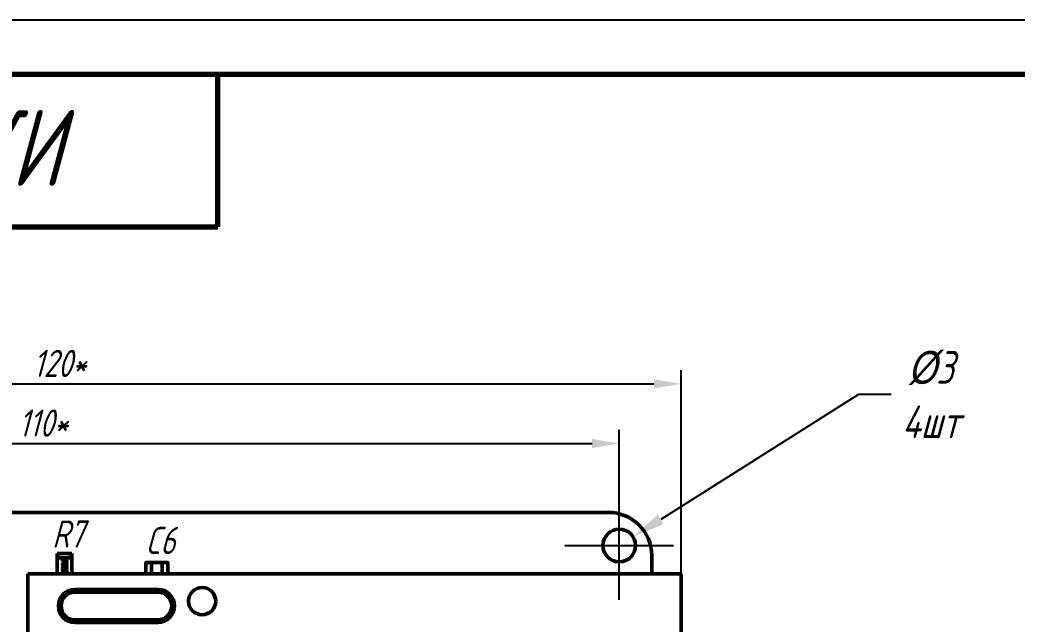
# Model space of a CAD drawing. Header units: millimetres. Extents: x 3004 to 446186229, y 1206 to 1506.
# Drawn here: x 3125.7 to 3217.3, y 1450.3 to 1505.8 of the extents above; entities that cross this region are included whole.
import ezdxf

# ---------------------------------------------------------------- set-up
doc = ezdxf.new("R2010")
doc.units = ezdxf.units.MM
doc.linetypes.add('CENTER2', pattern=[28.575, 19.05, -3.175, 3.175, -3.175])
for name, color, linetype, lineweight in [('Format', 7, 'Continuous', 25), ('Tonk', 7, 'Continuous', 25), ('Видимый контур (ГОСТ)', 7, 'Continuous', 50)]:
    doc.layers.add(name, color=color, linetype=linetype, lineweight=lineweight)
doc.layers.add('KONTUR', color=7, linetype='Continuous')
doc.styles.get("Standard").update_dxf_attribs({"font": '', "width": 0.8, "oblique": 15})
doc.styles.get('Standard').set_extended_font_data('GOST type B')
doc.dimstyles.new('ISO-25', dxfattribs={"dimtxt": 2.5, "dimasz": 2.5, "dimexe": 1.25, "dimexo": 0, "dimtad": 1, "dimtxsty": 'Standard', "dimcen": 2.5, "dimadec": 0, "dimazin": 0, "dimtfac": 1, "dimtmove": 0, "dimatfit": 3, "dimfxl": 1, "dimarcsym": 0})
doc.dimstyles.get("Standard").update_dxf_attribs({"dimtxt": 3, "dimasz": 3, "dimexe": 0.18, "dimexo": 0.0625, "dimgap": 0.09, "dimtad": 0, "dimtih": 1, "dimtoh": 1, "dimdec": 4, "dimzin": 0, "dimdsep": 46, "dimtxsty": 'Standard', "dimcen": 0.09, "dimadec": 0, "dimazin": 0, "dimtfac": 1, "dimtdec": 4, "dimtofl": 0, "dimtmove": 0, "dimatfit": 3, "dimfxl": 1, "dimtolj": 1, "dimtzin": 0, "dimarcsym": 0})

# ---------------------------------------------------------------- blocks, each defined once
blk = doc.blocks.new('*D35')
at = {"layer": 'Tonk', "color": 0, "lineweight": -2, "transparency": 16777216}
for p, q in [((3072.222, 1456.102), (3072.222, 1473.603)), ((3186.396, 1454.893), (3186.396, 1473.603)), ((3074.722, 1472.353), (3183.896, 1472.353))]:
    blk.add_line(p, q, dxfattribs=at)
at = {"layer": 'Tonk', "color": 0, "transparency": 16777216}
for points in [[(3074.722, 1472.769), (3074.722, 1471.936), (3072.222, 1472.353)], [(3183.896, 1472.769), (3183.896, 1471.936), (3186.396, 1472.353)]]:
    blk.add_solid(points, dxfattribs=at)
at = {"layer": 'Tonk', "color": 0, "transparency": 16777216, "insert": (3129.309, 1474.228), "char_height": 2.5, "attachment_point": 5}
blk.add_mtext('120*', dxfattribs=at)
blk = doc.blocks.new('*D38')
at = {"layer": 'Tonk', "color": 0, "lineweight": -2, "transparency": 16777216}
for p, q in [((3202.707, 1471.362), (3184.524, 1459.897)), ((3205.707, 1471.362), (3202.707, 1471.362)), ((3180.717, 1454.497), (3180.717, 1460.497)), ((3177.717, 1457.497), (3183.717, 1457.497))]:
    blk.add_line(p, q, dxfattribs=at)
at = {"layer": 'Tonk', "color": 0, "transparency": 16777216}
blk.add_solid([(3184.257, 1460.32), (3184.79, 1459.474), (3181.986, 1458.297)], dxfattribs=at)
at = {"layer": 'Tonk', "color": 0, "transparency": 16777216, "insert": (3209.33, 1471.362), "char_height": 3, "width": 5.68271, "attachment_point": 5}
blk.add_mtext('\\A1;{\\fArial|b0|i0|c0|p34;%%C}3 4шт', dxfattribs=at)
blk = doc.blocks.new('*U41')
at = {"layer": 'Tonk', "color": 0, "linetype": 'CENTER2', "transparency": 16777216}
for p, q in [((0, 0.3), (0, 5)), ((-5, 0), (-0.3, 0)), ((0.3, 0), (5, 0)), ((0, -5), (0, -0.3))]:
    blk.add_line(p, q, dxfattribs=at)
at = {"layer": 'Tonk', "color": 0, "linetype": 'Continuous', "transparency": 16777216}
for p, q in [((-0.15, 0), (0.15, 0)), ((0, -0.15), (0, 0.15))]:
    blk.add_line(p, q, dxfattribs=at)
blk = doc.blocks.new('*D45')
at = {"layer": 'Tonk', "color": 0, "lineweight": -2, "transparency": 16777216}
for p, q in [((3074.877, 1459.037), (3074.877, 1468.121)), ((3180.717, 1459.037), (3180.717, 1468.121)), ((3077.377, 1466.871), (3178.217, 1466.871))]:
    blk.add_line(p, q, dxfattribs=at)
at = {"layer": 'Tonk', "color": 0, "transparency": 16777216}
for points in [[(3077.377, 1467.287), (3077.377, 1466.454), (3074.877, 1466.871)], [(3178.217, 1467.287), (3178.217, 1466.454), (3180.717, 1466.871)]]:
    blk.add_solid(points, dxfattribs=at)
at = {"layer": 'Tonk', "color": 0, "transparency": 16777216, "insert": (3127.797, 1468.746), "char_height": 2.5, "attachment_point": 5}
blk.add_mtext('110*', dxfattribs=at)

msp = doc.modelspace()

# ---------------------------------------------------------------- linework, layer by layer
at = {"layer": 'Format', "lineweight": 70}
for p, q in [((3418.84889, 1500.78153), (3023.84889, 1500.78153)), ((3143.84889, 1486.78153), (3143.84889, 1500.78153)), ((3023.84889, 1486.78153), (3143.84889, 1486.78153))]:
    msp.add_line(p, q, dxfattribs=at)
at = {"layer": 'KONTUR'}
msp.add_line((3003.84889, 1505.78153), (3423.84889, 1505.78153), dxfattribs=at)
at = {"layer": 'Видимый контур (ГОСТ)'}
for p, q in [((3076.55695, 1460.53704), (3179.71695, 1460.53704)), ((3130.43195, 1456.75704), (3129.08195, 1456.75704)), ((3129.08195, 1456.75704), (3129.08195, 1456.55704)), ((3129.08195, 1456.55704), (3129.08195, 1456.35704)), ((3129.23195, 1456.55704), (3129.08195, 1456.55704)), ((3129.23195, 1456.35704), (3129.23195, 1456.55704)), ((3130.28195, 1456.55704), (3130.28195, 1456.35704)), ((3130.43195, 1456.55704), (3130.28195, 1456.55704)), ((3130.43195, 1456.75704), (3130.43195, 1456.55704)), ((3130.43195, 1456.35704), (3130.43195, 1456.55704)), ((3183.71695, 1456.55704), (3183.71651, 1454.89309)), ((3129.08195, 1456.35704), (3130.43195, 1456.35704)), ((3129.08195, 1456.35704), (3129.08195, 1454.89309)), ((3130.28195, 1456.35704), (3129.23195, 1456.35704)), ((3129.56978, 1456.02468), (3129.56978, 1456.18878)), ((3129.56978, 1456.18878), (3129.6108, 1456.18878)), ((3129.76978, 1455.98365), (3129.56978, 1456.02468)), ((3129.6108, 1456.18878), (3129.6108, 1456.05272)), ((3129.6108, 1456.05272), (3129.71601, 1456.03117)), ((3129.86721, 1455.94263), (3129.86721, 1455.97852)), ((3130.43195, 1456.35704), (3130.43195, 1454.89309)), ((3137.23695, 1455.94204), (3137.23695, 1454.89309)), ((3137.73695, 1455.95204), (3137.24695, 1455.95204)), ((3137.73695, 1455.95204), (3137.73695, 1455.94204)), ((3138.73695, 1455.94204), (3137.73695, 1455.94204)), ((3137.73695, 1455.94204), (3137.73695, 1454.89309)), ((3138.73695, 1455.95204), (3139.22695, 1455.95204)), ((3138.73695, 1455.95204), (3138.73695, 1455.94204)), ((3138.73695, 1455.94204), (3138.73695, 1454.89309)), ((3139.23695, 1455.94204), (3139.23695, 1454.89309)), ((3186.39575, 1454.89309), (3126.39575, 1454.89309)), ((3126.39575, 1454.89309), (3126.39575, 1414.89309)), ((3186.39575, 1414.89309), (3186.39575, 1454.89309)), ((3130.71401, 1453.47008), (3138.33401, 1453.47008)), ((3138.33401, 1453.21608), (3130.71401, 1453.21608)), ((3138.33401, 1450.67608), (3130.71401, 1450.67608)), ((3138.33401, 1450.42208), (3130.71401, 1450.42208))]:
    msp.add_line(p, q, dxfattribs=at)
for centre, radius in [((3180.71695, 1457.49704), 1.5), ((3142.39575, 1452.39309), 1.25)]:
    msp.add_circle(centre, radius, dxfattribs=at)
for centre, radius, start, end in [((3179.71546, 1456.53549), 4.00155, 0.3085894, 89.9786684), ((3137.24695, 1455.94204), 0.01, 90.000005, 180.000005), ((3139.22695, 1455.94204), 0.01, 0.000005, 90.000005), ((3130.71401, 1451.94608), 1.524, 90.0000025, 270.0000025), ((3130.71401, 1451.94608), 1.27, 90.0000025, 270.0000025), ((3138.33401, 1451.94608), 1.524, 270.0000025, 90.0000025), ((3138.33401, 1451.94608), 1.27, 270.0000025, 90.0000025)]:
    msp.add_arc(centre, radius, start, end, dxfattribs=at)
for points, knots in [([(3129.55952, 1455.76354), (3129.55958, 1455.76672), (3129.55969, 1455.77305), (3129.56075, 1455.7824), (3129.56252, 1455.79154), (3129.56503, 1455.80042), (3129.56813, 1455.80912), (3129.57203, 1455.81757), (3129.57657, 1455.82582), (3129.58189, 1455.83374), (3129.58783, 1455.84143), (3129.59455, 1455.84868), (3129.60197, 1455.8555), (3129.61002, 1455.86198), (3129.61886, 1455.86792), (3129.62832, 1455.87359), (3129.63857, 1455.87866), (3129.64945, 1455.88355), (3129.66125, 1455.88776), (3129.67391, 1455.89156), (3129.68758, 1455.89463), (3129.70218, 1455.89719), (3129.71777, 1455.89918), (3129.73431, 1455.90062), (3129.75182, 1455.90138), (3129.76379, 1455.90153), (3129.76994, 1455.9016)], [0, 0, 0, 0, 0.03378812, 0.06719393, 0.09986241, 0.13256661, 0.16515117, 0.19791319, 0.231319, 0.26508328, 0.29925531, 0.33439857, 0.36994282, 0.40628356, 0.44406382, 0.48299771, 0.52335445, 0.56553659, 0.60961292, 0.65639081, 0.70588549, 0.7583245, 0.81383178, 0.87279456, 0.93472223, 1, 1, 1, 1]), ([(3129.76994, 1455.6298), (3129.76353, 1455.62984), (3129.75107, 1455.62991), (3129.73293, 1455.63072), (3129.7159, 1455.63207), (3129.7, 1455.63391), (3129.68522, 1455.63616), (3129.67159, 1455.63916), (3129.65906, 1455.64256), (3129.64758, 1455.64651), (3129.637, 1455.65097), (3129.62712, 1455.65582), (3129.61796, 1455.66125), (3129.60937, 1455.66696), (3129.6015, 1455.67318), (3129.59423, 1455.67973), (3129.58772, 1455.68687), (3129.5818, 1455.69434), (3129.5766, 1455.70223), (3129.57203, 1455.7103), (3129.56812, 1455.71862), (3129.56504, 1455.7272), (3129.56251, 1455.73596), (3129.56077, 1455.74495), (3129.55968, 1455.75416), (3129.55957, 1455.76038), (3129.55952, 1455.76354)], [0, 0, 0, 0, 0.06859462, 0.13324604, 0.19431259, 0.25127922, 0.30451344, 0.35423491, 0.40048059, 0.44341075, 0.48401487, 0.5232523, 0.56104237, 0.59790024, 0.63351849, 0.66831435, 0.70249567, 0.73668535, 0.77029317, 0.80343726, 0.83591295, 0.86846025, 0.90084654, 0.93346652, 0.96625758, 1, 1, 1, 1]), ([(3129.55952, 1455.45985), (3129.55969, 1455.46494), (3129.56001, 1455.47497), (3129.56273, 1455.48971), (3129.56727, 1455.50382), (3129.57343, 1455.51724), (3129.58102, 1455.52973), (3129.59021, 1455.54077), (3129.60051, 1455.55052), (3129.61204, 1455.55859), (3129.62423, 1455.56524), (3129.63699, 1455.56987), (3129.65004, 1455.57283), (3129.65886, 1455.57321), (3129.66329, 1455.57339)], [0, 0, 0, 0, 0.08940971, 0.17630576, 0.2626259, 0.34944573, 0.43549826, 0.51892813, 0.60135466, 0.68425642, 0.76580674, 0.84487687, 0.92227979, 1, 1, 1, 1]), ([(3129.76978, 1455.8657), (3129.76497, 1455.86564), (3129.75556, 1455.86552), (3129.74179, 1455.86505), (3129.72871, 1455.86383), (3129.71626, 1455.86248), (3129.70452, 1455.8605), (3129.69338, 1455.85835), (3129.68299, 1455.85547), (3129.67318, 1455.85239), (3129.66406, 1455.84887), (3129.65559, 1455.845), (3129.64773, 1455.84086), (3129.64049, 1455.83636), (3129.63386, 1455.83156), (3129.62796, 1455.82633), (3129.62261, 1455.82088), (3129.6165, 1455.81324), (3129.61027, 1455.80325), (3129.60454, 1455.79081), (3129.60124, 1455.77786), (3129.60078, 1455.76911), (3129.60055, 1455.76474)], [0, 0, 0, 0, 0.0656812, 0.12848646, 0.18817513, 0.24510613, 0.29944842, 0.35082294, 0.39994168, 0.44667174, 0.49125453, 0.53337634, 0.57385275, 0.61252631, 0.64959714, 0.68553204, 0.72010579, 0.75383766, 0.81892542, 0.88049346, 0.94031133, 1, 1, 1, 1]), ([(3129.60055, 1455.76474), (3129.60078, 1455.76032), (3129.60124, 1455.75146), (3129.60452, 1455.73838), (3129.61024, 1455.72584), (3129.61652, 1455.71587), (3129.6225, 1455.70823), (3129.62769, 1455.70285), (3129.63336, 1455.6978), (3129.63958, 1455.69316), (3129.64626, 1455.6888), (3129.65346, 1455.68481), (3129.66121, 1455.6812), (3129.66951, 1455.67788), (3129.67861, 1455.67496), (3129.68864, 1455.67255), (3129.69966, 1455.67032), (3129.71174, 1455.66874), (3129.7248, 1455.66734), (3129.73889, 1455.66644), (3129.75399, 1455.66574), (3129.76441, 1455.66571), (3129.76978, 1455.6657)], [0, 0, 0, 0, 0.06038662, 0.12088325, 0.18275462, 0.24781103, 0.2812991, 0.31508762, 0.3497024, 0.38485658, 0.4209662, 0.45851119, 0.49717472, 0.53760205, 0.58050302, 0.62746754, 0.67838821, 0.73398322, 0.7937467, 0.85771367, 0.92669786, 1, 1, 1, 1]), ([(3129.66192, 1455.5375), (3129.66002, 1455.53744), (3129.65625, 1455.53732), (3129.65068, 1455.53632), (3129.64524, 1455.53468), (3129.63988, 1455.53245), (3129.63467, 1455.52953), (3129.62954, 1455.52606), (3129.6246, 1455.52184), (3129.61974, 1455.51711), (3129.61524, 1455.51175), (3129.61128, 1455.50576), (3129.60792, 1455.49917), (3129.60519, 1455.492), (3129.60314, 1455.48426), (3129.6016, 1455.47598), (3129.60074, 1455.46711), (3129.60061, 1455.461), (3129.60055, 1455.45785)], [0, 0, 0, 0, 0.05090244, 0.10103404, 0.15108382, 0.20306199, 0.25624843, 0.31084671, 0.3687691, 0.43001504, 0.49251965, 0.55604872, 0.62199568, 0.69019237, 0.76138485, 0.83635622, 0.91548701, 1, 1, 1, 1]), ([(3129.72875, 1455.45929), (3129.72865, 1455.46269), (3129.72845, 1455.46946), (3129.72661, 1455.47943), (3129.7237, 1455.48913), (3129.71973, 1455.49845), (3129.71475, 1455.50715), (3129.70878, 1455.5149), (3129.70196, 1455.52164), (3129.69441, 1455.52731), (3129.68637, 1455.5317), (3129.6783, 1455.53511), (3129.67011, 1455.53711), (3129.66463, 1455.53737), (3129.66192, 1455.5375)], [0, 0, 0, 0, 0.08968994, 0.17849401, 0.26683775, 0.35655818, 0.44533425, 0.53080584, 0.61407622, 0.69770709, 0.77914195, 0.85535359, 0.92855682, 1, 1, 1, 1]), ([(3129.66329, 1455.57339), (3129.66763, 1455.57323), (3129.67615, 1455.57291), (3129.68858, 1455.5702), (3129.70021, 1455.56564), (3129.71119, 1455.55941), (3129.72132, 1455.55129), (3129.73071, 1455.5414), (3129.73946, 1455.52979), (3129.74439, 1455.52108), (3129.74694, 1455.51658)], [0, 0, 0, 0, 0.12190404, 0.23941261, 0.3554101, 0.47209073, 0.59285898, 0.71870347, 0.85489238, 1, 1, 1, 1]), ([(3129.70824, 1456.07828), (3129.70834, 1456.08275), (3129.70853, 1456.09153), (3129.71035, 1456.10438), (3129.71322, 1456.11665), (3129.71724, 1456.12831), (3129.72237, 1456.13938), (3129.72878, 1456.14976), (3129.73627, 1456.1596), (3129.74488, 1456.16874), (3129.75436, 1456.17703), (3129.76455, 1456.18431), (3129.77535, 1456.1905), (3129.78687, 1456.19548), (3129.79898, 1456.19946), (3129.81181, 1456.2021), (3129.82523, 1456.20387), (3129.83441, 1456.20406), (3129.83909, 1456.20416)], [0, 0, 0, 0, 0.06580765, 0.12939427, 0.19089406, 0.25128107, 0.31081496, 0.37037099, 0.43076826, 0.49288125, 0.55510395, 0.61606705, 0.67725603, 0.73825981, 0.80076213, 0.86477758, 0.93104529, 1, 1, 1, 1]), ([(3129.71601, 1456.03117), (3129.71484, 1456.0354), (3129.71258, 1456.04361), (3129.71006, 1456.05572), (3129.70855, 1456.06721), (3129.70834, 1456.07467), (3129.70824, 1456.07828)], [0, 0, 0, 0, 0.27506837, 0.53290146, 0.77397346, 1, 1, 1, 1]), ([(3129.74694, 1455.51658), (3129.74865, 1455.51986), (3129.75198, 1455.52624), (3129.75734, 1455.53534), (3129.76299, 1455.54365), (3129.76866, 1455.55141), (3129.77457, 1455.55848), (3129.78075, 1455.56478), (3129.78703, 1455.57047), (3129.79353, 1455.57543), (3129.80023, 1455.5798), (3129.80714, 1455.58357), (3129.81426, 1455.5868), (3129.82165, 1455.58935), (3129.82921, 1455.59146), (3129.83704, 1455.59291), (3129.84508, 1455.59369), (3129.85052, 1455.59383), (3129.85327, 1455.59391)], [0, 0, 0, 0, 0.07952483, 0.15509998, 0.22721982, 0.2959105, 0.36205588, 0.42552012, 0.48581272, 0.54449471, 0.60145964, 0.65784059, 0.71397447, 0.76946795, 0.82612997, 0.88288536, 0.94070088, 1, 1, 1, 1]), ([(3129.83757, 1456.16827), (3129.83436, 1456.16819), (3129.82808, 1456.16804), (3129.81889, 1456.16684), (3129.81019, 1456.16475), (3129.80195, 1456.16184), (3129.79416, 1456.15815), (3129.7868, 1456.15364), (3129.77997, 1456.14823), (3129.77367, 1456.14205), (3129.76786, 1456.13528), (3129.76291, 1456.1278), (3129.75874, 1456.11977), (3129.75514, 1456.11129), (3129.75256, 1456.10215), (3129.75062, 1456.09253), (3129.7495, 1456.08234), (3129.74934, 1456.07537), (3129.74926, 1456.07179)], [0, 0, 0, 0, 0.06535138, 0.12791603, 0.18836021, 0.24721608, 0.30563013, 0.36376984, 0.42266091, 0.48268729, 0.54330022, 0.60411796, 0.66496489, 0.72741349, 0.79146763, 0.85805544, 0.92703681, 1, 1, 1, 1]), ([(3129.74926, 1456.07179), (3129.74941, 1456.06521), (3129.74969, 1456.05172), (3129.75908, 1456.01148), (3129.76633, 1455.99261), (3129.76978, 1455.98365)], [0, 0, 0, 0, 0.00197624802, 0.00197624802, 0.00394007396, 0.00394007396, 0.00394007396, 0.00394007396]), ([(3129.87034, 1455.85056), (3129.86677, 1455.85176), (3129.85952, 1455.85421), (3129.84828, 1455.85737), (3129.83649, 1455.85985), (3129.82421, 1455.86209), (3129.81136, 1455.86361), (3129.79798, 1455.86484), (3129.78405, 1455.86557), (3129.77459, 1455.86566), (3129.76978, 1455.8657)], [0, 0, 0, 0, 0.11058834, 0.22454175, 0.34250349, 0.4643241, 0.59075603, 0.72222748, 0.85884284, 1, 1, 1, 1]), ([(3129.76978, 1455.6657), (3129.77512, 1455.66572), (3129.78549, 1455.66574), (3129.80056, 1455.66643), (3129.81461, 1455.66738), (3129.82767, 1455.66859), (3129.83969, 1455.6704), (3129.85075, 1455.67242), (3129.86079, 1455.67489), (3129.86988, 1455.6778), (3129.87819, 1455.68112), (3129.88591, 1455.68474), (3129.89315, 1455.68863), (3129.89984, 1455.69299), (3129.906, 1455.69774), (3129.91174, 1455.70276), (3129.91686, 1455.70825), (3129.923, 1455.71586), (3129.92935, 1455.72589), (3129.93487, 1455.73853), (3129.93835, 1455.75152), (3129.93879, 1455.76034), (3129.93901, 1455.76474)], [0, 0, 0, 0, 0.07295107, 0.14158369, 0.20592646, 0.26530136, 0.32059723, 0.3718165, 0.41878977, 0.46169873, 0.50213358, 0.54080432, 0.57818053, 0.61429687, 0.64967824, 0.68429946, 0.71835895, 0.75208086, 0.81765244, 0.87972208, 0.93996556, 1, 1, 1, 1]), ([(3129.85399, 1455.55801), (3129.85126, 1455.55791), (3129.84588, 1455.5577), (3129.83791, 1455.55641), (3129.83021, 1455.55413), (3129.82268, 1455.55101), (3129.81548, 1455.54685), (3129.80843, 1455.54195), (3129.80172, 1455.53604), (3129.79529, 1455.52937), (3129.78934, 1455.52209), (3129.78408, 1455.51436), (3129.77966, 1455.50623), (3129.77605, 1455.49772), (3129.77322, 1455.48884), (3129.77124, 1455.47961), (3129.77, 1455.47001), (3129.76985, 1455.46349), (3129.76978, 1455.46017)], [0, 0, 0, 0, 0.05733943, 0.11306333, 0.16918145, 0.22577456, 0.2838263, 0.34345428, 0.40590696, 0.47139226, 0.53800283, 0.60306356, 0.66760183, 0.73222544, 0.79700481, 0.86304799, 0.93035699, 1, 1, 1, 1]), ([(3129.76994, 1455.9016), (3129.77605, 1455.90152), (3129.78797, 1455.90138), (3129.80541, 1455.90063), (3129.82186, 1455.89915), (3129.83738, 1455.89729), (3129.8519, 1455.89473), (3129.86548, 1455.89157), (3129.87815, 1455.88807), (3129.88984, 1455.88375), (3129.90069, 1455.87901), (3129.91082, 1455.87387), (3129.92033, 1455.86835), (3129.92913, 1455.86234), (3129.93729, 1455.85593), (3129.94466, 1455.84899), (3129.95142, 1455.84172), (3129.95744, 1455.83401), (3129.9627, 1455.82597), (3129.96741, 1455.81774), (3129.97121, 1455.80919), (3129.97447, 1455.80052), (3129.97696, 1455.79159), (3129.97869, 1455.78242), (3129.9799, 1455.77305), (3129.97999, 1455.76672), (3129.98003, 1455.76354)], [0, 0, 0, 0, 0.06506329, 0.12677317, 0.18551576, 0.24076468, 0.2929798, 0.34225037, 0.38891929, 0.43277566, 0.47462843, 0.51477469, 0.55360589, 0.59142641, 0.62802812, 0.66380363, 0.69898434, 0.73359149, 0.76762847, 0.80120835, 0.83426384, 0.86698069, 0.89971974, 0.93270191, 0.96617588, 1, 1, 1, 1]), ([(3129.98003, 1455.76354), (3129.97998, 1455.76038), (3129.97988, 1455.75416), (3129.97879, 1455.74495), (3129.97704, 1455.736), (3129.97459, 1455.72728), (3129.9716, 1455.71874), (3129.96769, 1455.7105), (3129.9632, 1455.70247), (3129.95808, 1455.69466), (3129.95221, 1455.68723), (3129.94573, 1455.68014), (3129.93845, 1455.67355), (3129.93051, 1455.66742), (3129.92198, 1455.6616), (3129.91273, 1455.65624), (3129.9028, 1455.65128), (3129.89214, 1455.64675), (3129.88058, 1455.64273), (3129.86799, 1455.63918), (3129.85426, 1455.63638), (3129.83951, 1455.63399), (3129.82366, 1455.63205), (3129.80671, 1455.63073), (3129.78867, 1455.62991), (3129.7763, 1455.62984), (3129.76994, 1455.6298)], [0, 0, 0, 0, 0.03378715, 0.06662166, 0.09928488, 0.13136117, 0.16358519, 0.19610393, 0.22890225, 0.26215806, 0.29599122, 0.33021785, 0.36505983, 0.40095074, 0.43762038, 0.47570753, 0.51538069, 0.55641354, 0.59976483, 0.64642416, 0.69643144, 0.74978152, 0.80657331, 0.86743553, 0.93188675, 1, 1, 1, 1]), ([(3129.93901, 1456.06674), (3129.93891, 1456.07017), (3129.93873, 1456.07691), (3129.93731, 1456.08683), (3129.93512, 1456.09641), (3129.93184, 1456.10555), (3129.92786, 1456.11441), (3129.92275, 1456.12278), (3129.91687, 1456.13088), (3129.91013, 1456.13847), (3129.90271, 1456.14543), (3129.89477, 1456.15157), (3129.88629, 1456.15669), (3129.87744, 1456.161), (3129.86811, 1456.16427), (3129.85833, 1456.16661), (3129.8481, 1456.16798), (3129.84112, 1456.16817), (3129.83757, 1456.16827)], [0, 0, 0, 0, 0.0642073, 0.12642469, 0.18768028, 0.24821642, 0.30830506, 0.36966099, 0.43169855, 0.49594689, 0.55975802, 0.62229541, 0.68391064, 0.74509241, 0.80674023, 0.86908662, 0.93329, 1, 1, 1, 1]), ([(3129.83909, 1456.20416), (3129.84235, 1456.20409), (3129.84882, 1456.20394), (3129.85844, 1456.20317), (3129.86785, 1456.20169), (3129.87706, 1456.19971), (3129.88605, 1456.19713), (3129.89485, 1456.19401), (3129.9034, 1456.19019), (3129.91178, 1456.18601), (3129.9198, 1456.18129), (3129.9273, 1456.17606), (3129.9344, 1456.17053), (3129.94101, 1456.16459), (3129.9471, 1456.15816), (3129.95269, 1456.15134), (3129.95789, 1456.14418), (3129.96248, 1456.13656), (3129.9667, 1456.12866), (3129.97017, 1456.12036), (3129.97327, 1456.11185), (3129.97574, 1456.10301), (3129.97767, 1456.09385), (3129.97899, 1456.08437), (3129.97994, 1456.07462), (3129.98, 1456.068), (3129.98003, 1456.06466)], [0, 0, 0, 0, 0.04401447, 0.08743412, 0.1301184, 0.17255369, 0.21455476, 0.25629809, 0.29843823, 0.340849, 0.38271519, 0.42392405, 0.46424624, 0.50407367, 0.54386191, 0.58356672, 0.62309432, 0.66322906, 0.70355126, 0.74393789, 0.78454125, 0.82575011, 0.86775736, 0.91074516, 0.95491445, 1, 1, 1, 1]), ([(3129.85327, 1455.59391), (3129.85712, 1455.59382), (3129.86475, 1455.59364), (3129.876, 1455.59212), (3129.88692, 1455.58985), (3129.89752, 1455.58653), (3129.90774, 1455.58222), (3129.91758, 1455.5769), (3129.9272, 1455.57089), (3129.93313, 1455.56606), (3129.93612, 1455.56362)], [0, 0, 0, 0, 0.12815819, 0.25367314, 0.37732531, 0.49938455, 0.62291837, 0.74583939, 0.87139529, 1, 1, 1, 1]), ([(3129.93901, 1455.45785), (3129.93894, 1455.46159), (3129.9388, 1455.46888), (3129.93756, 1455.47952), (3129.9356, 1455.48956), (3129.93275, 1455.49898), (3129.92927, 1455.50789), (3129.92479, 1455.51614), (3129.9197, 1455.52393), (3129.91366, 1455.53088), (3129.90721, 1455.53722), (3129.90037, 1455.54274), (3129.89335, 1455.54754), (3129.88597, 1455.5513), (3129.87838, 1455.55431), (3129.87052, 1455.55647), (3129.86234, 1455.55781), (3129.8568, 1455.55794), (3129.85399, 1455.55801)], [0, 0, 0, 0, 0.07655893, 0.14916135, 0.21882685, 0.28556714, 0.35031311, 0.41412515, 0.47717916, 0.54036802, 0.60220239, 0.66203365, 0.71993441, 0.77590743, 0.83111486, 0.88666745, 0.94255236, 1, 1, 1, 1]), ([(3129.86721, 1455.97852), (3129.87103, 1455.97941), (3129.87836, 1455.9811), (3129.88866, 1455.98483), (3129.89784, 1455.98939), (3129.90602, 1455.9948), (3129.91315, 1456.00127), (3129.91951, 1456.00864), (3129.92524, 1456.01691), (3129.93002, 1456.0261), (3129.9341, 1456.03579), (3129.93681, 1456.04594), (3129.93872, 1456.05626), (3129.93891, 1456.06324), (3129.93901, 1456.06674)], [0, 0, 0, 0, 0.09468725, 0.18199416, 0.26437695, 0.34217986, 0.41861761, 0.49650908, 0.57736909, 0.66151059, 0.74673255, 0.83125798, 0.91520562, 1, 1, 1, 1]), ([(3129.98003, 1456.06466), (3129.97995, 1456.06067), (3129.9798, 1456.05283), (3129.97817, 1456.04135), (3129.97585, 1456.03029), (3129.97235, 1456.01976), (3129.96796, 1456.00966), (3129.96241, 1456.00013), (3129.95613, 1455.99092), (3129.94872, 1455.9824), (3129.94061, 1455.9745), (3129.93182, 1455.96742), (3129.92248, 1455.96112), (3129.91254, 1455.9557), (3129.90205, 1455.95107), (3129.89095, 1455.94743), (3129.8793, 1455.9445), (3129.87129, 1455.94326), (3129.86721, 1455.94263)], [0, 0, 0, 0, 0.06542114, 0.12870837, 0.19023614, 0.2507244, 0.31063718, 0.37076641, 0.43161474, 0.49352297, 0.55588346, 0.61734237, 0.67866804, 0.74071136, 0.80298536, 0.86680258, 0.93234717, 1, 1, 1, 1]), ([(3129.93901, 1455.76474), (3129.93883, 1455.76917), (3129.93846, 1455.77802), (3129.93494, 1455.79095), (3129.92963, 1455.8035), (3129.92335, 1455.81334), (3129.91737, 1455.82082), (3129.91227, 1455.82618), (3129.90656, 1455.83111), (3129.9004, 1455.83577), (3129.89367, 1455.84005), (3129.88641, 1455.84395), (3129.87859, 1455.8475), (3129.87313, 1455.84952), (3129.87034, 1455.85056)], [0, 0, 0, 0, 0.1128134, 0.22539388, 0.33959481, 0.45967541, 0.52173519, 0.58392584, 0.64817414, 0.71388104, 0.78100445, 0.85145093, 0.92405069, 1, 1, 1, 1]), ([(3129.93612, 1455.56362), (3129.93962, 1455.56044), (3129.94657, 1455.55411), (3129.95559, 1455.54328), (3129.96318, 1455.53139), (3129.96936, 1455.5185), (3129.97416, 1455.50462), (3129.97762, 1455.48978), (3129.9796, 1455.47393), (3129.97989, 1455.46304), (3129.98003, 1455.45745)], [0, 0, 0, 0, 0.11928345, 0.23709288, 0.35479604, 0.4745763, 0.59746007, 0.72492615, 0.8588832, 1, 1, 1, 1]), ([(3129.66217, 1455.34263), (3129.6579, 1455.34281), (3129.64933, 1455.34319), (3129.63658, 1455.34623), (3129.62405, 1455.35118), (3129.61181, 1455.35791), (3129.60028, 1455.3663), (3129.58993, 1455.37636), (3129.58086, 1455.38786), (3129.57325, 1455.40073), (3129.56706, 1455.41459), (3129.56279, 1455.42921), (3129.56, 1455.44433), (3129.55968, 1455.45463), (3129.55952, 1455.45985)], [0, 0, 0, 0, 0.07405843, 0.14887035, 0.22666767, 0.30773476, 0.3911572, 0.47392936, 0.55792775, 0.64498929, 0.73336406, 0.82109204, 0.90928721, 1, 1, 1, 1]), ([(3129.55952, 1455.14815), (3129.55958, 1455.15134), (3129.55969, 1455.15766), (3129.56075, 1455.16701), (3129.56252, 1455.17615), (3129.56503, 1455.18503), (3129.56813, 1455.19373), (3129.57203, 1455.20218), (3129.57657, 1455.21044), (3129.58189, 1455.21836), (3129.58783, 1455.22604), (3129.59455, 1455.23329), (3129.60197, 1455.24011), (3129.61002, 1455.24659), (3129.61886, 1455.25254), (3129.62832, 1455.25821), (3129.63857, 1455.26328), (3129.64945, 1455.26816), (3129.66125, 1455.27238), (3129.67391, 1455.27618), (3129.68758, 1455.27925), (3129.70218, 1455.28181), (3129.71777, 1455.28379), (3129.73431, 1455.28523), (3129.75182, 1455.286), (3129.76379, 1455.28614), (3129.76994, 1455.28621)], [0, 0, 0, 0, 0.03378812, 0.06719393, 0.09986241, 0.13256661, 0.16515117, 0.19791319, 0.231319, 0.26508328, 0.29925531, 0.33439857, 0.36994282, 0.40628356, 0.44406382, 0.48299771, 0.52335445, 0.56553659, 0.60961292, 0.65639081, 0.70588549, 0.7583245, 0.81383178, 0.87279456, 0.93472223, 1, 1, 1, 1]), ([(3129.76994, 1455.01442), (3129.76353, 1455.01446), (3129.75107, 1455.01453), (3129.73293, 1455.01534), (3129.7159, 1455.01669), (3129.7, 1455.01853), (3129.68522, 1455.02077), (3129.67159, 1455.02377), (3129.65906, 1455.02718), (3129.64758, 1455.03113), (3129.637, 1455.03558), (3129.62712, 1455.04043), (3129.61796, 1455.04587), (3129.60937, 1455.05158), (3129.6015, 1455.0578), (3129.59423, 1455.06435), (3129.58772, 1455.07148), (3129.5818, 1455.07896), (3129.5766, 1455.08685), (3129.57203, 1455.09492), (3129.56812, 1455.10323), (3129.56504, 1455.11181), (3129.56251, 1455.12058), (3129.56077, 1455.12956), (3129.55968, 1455.13878), (3129.55957, 1455.145), (3129.55952, 1455.14815)], [0, 0, 0, 0, 0.06859462, 0.13324604, 0.19431259, 0.25127922, 0.30451344, 0.35423491, 0.40048059, 0.44341075, 0.48401487, 0.5232523, 0.56104237, 0.59790024, 0.63351849, 0.66831435, 0.70249567, 0.73668535, 0.77029317, 0.80343726, 0.83591295, 0.86846025, 0.90084654, 0.93346652, 0.96625758, 1, 1, 1, 1]), ([(3129.60055, 1455.45785), (3129.60062, 1455.45504), (3129.60077, 1455.44955), (3129.60153, 1455.44151), (3129.60301, 1455.43385), (3129.60498, 1455.42651), (3129.60764, 1455.41959), (3129.61077, 1455.41299), (3129.61458, 1455.40682), (3129.61885, 1455.40101), (3129.62354, 1455.39578), (3129.62844, 1455.39114), (3129.63362, 1455.38729), (3129.63897, 1455.38401), (3129.64464, 1455.38164), (3129.65046, 1455.37986), (3129.65651, 1455.37866), (3129.66064, 1455.37857), (3129.66273, 1455.37852)], [0, 0, 0, 0, 0.07524331, 0.14720881, 0.21644709, 0.28402504, 0.35065545, 0.41503132, 0.47962983, 0.54465163, 0.60804424, 0.66782757, 0.72511425, 0.78099171, 0.835527, 0.88943815, 0.94407209, 1, 1, 1, 1]), ([(3129.76978, 1455.25032), (3129.76497, 1455.25025), (3129.75556, 1455.25013), (3129.74179, 1455.24966), (3129.72871, 1455.24845), (3129.71626, 1455.2471), (3129.70452, 1455.24511), (3129.69338, 1455.24297), (3129.68299, 1455.24009), (3129.67318, 1455.23701), (3129.66406, 1455.23349), (3129.65559, 1455.22961), (3129.64773, 1455.22547), (3129.64049, 1455.22098), (3129.63386, 1455.21618), (3129.62796, 1455.21095), (3129.62261, 1455.2055), (3129.6165, 1455.19786), (3129.61027, 1455.18786), (3129.60454, 1455.17542), (3129.60124, 1455.16248), (3129.60078, 1455.15373), (3129.60055, 1455.14936)], [0, 0, 0, 0, 0.0656812, 0.12848646, 0.18817513, 0.24510613, 0.29944842, 0.35082294, 0.39994168, 0.44667174, 0.49125453, 0.53337634, 0.57385275, 0.61252631, 0.64959714, 0.68553204, 0.72010579, 0.75383766, 0.81892542, 0.88049346, 0.94031133, 1, 1, 1, 1]), ([(3129.60055, 1455.14936), (3129.60078, 1455.14493), (3129.60124, 1455.13608), (3129.60452, 1455.123), (3129.61024, 1455.11046), (3129.61652, 1455.10049), (3129.6225, 1455.09285), (3129.62769, 1455.08747), (3129.63336, 1455.08242), (3129.63958, 1455.07777), (3129.64626, 1455.07342), (3129.65346, 1455.06942), (3129.66121, 1455.06582), (3129.66951, 1455.0625), (3129.67861, 1455.05957), (3129.68864, 1455.05716), (3129.69966, 1455.05493), (3129.71174, 1455.05336), (3129.7248, 1455.05196), (3129.73889, 1455.05106), (3129.75399, 1455.05036), (3129.76441, 1455.05033), (3129.76978, 1455.05032)], [0, 0, 0, 0, 0.06038662, 0.12088325, 0.18275462, 0.24781103, 0.2812991, 0.31508762, 0.3497024, 0.38485658, 0.4209662, 0.45851119, 0.49717472, 0.53760205, 0.58050302, 0.62746754, 0.67838821, 0.73398322, 0.7937467, 0.85771367, 0.92669786, 1, 1, 1, 1]), ([(3129.74694, 1455.40104), (3129.74441, 1455.3964), (3129.73951, 1455.38742), (3129.73051, 1455.37552), (3129.72077, 1455.36531), (3129.71007, 1455.35705), (3129.69875, 1455.35055), (3129.68688, 1455.34609), (3129.67468, 1455.34307), (3129.66635, 1455.34278), (3129.66217, 1455.34263)], [0, 0, 0, 0, 0.14586006, 0.2824259, 0.4108504, 0.53502942, 0.65470108, 0.77013343, 0.88455584, 1, 1, 1, 1]), ([(3129.66273, 1455.37852), (3129.66482, 1455.3786), (3129.66894, 1455.37876), (3129.67504, 1455.37996), (3129.68103, 1455.38175), (3129.68677, 1455.38456), (3129.69247, 1455.38794), (3129.69797, 1455.39211), (3129.7033, 1455.39708), (3129.70842, 1455.40269), (3129.7132, 1455.40879), (3129.71736, 1455.41526), (3129.72084, 1455.42201), (3129.72373, 1455.42897), (3129.72598, 1455.43621), (3129.72758, 1455.44369), (3129.72857, 1455.45141), (3129.72869, 1455.45664), (3129.72875, 1455.45929)], [0, 0, 0, 0, 0.05456395, 0.1078262, 0.16192371, 0.2175097, 0.27449833, 0.33481476, 0.39755495, 0.46475458, 0.53290121, 0.60009721, 0.66535416, 0.73108363, 0.79688349, 0.86329159, 0.93083122, 1, 1, 1, 1]), ([(3129.85656, 1455.32211), (3129.85375, 1455.32218), (3129.8482, 1455.32231), (3129.84001, 1455.32321), (3129.83203, 1455.32466), (3129.82424, 1455.32664), (3129.8167, 1455.32931), (3129.80937, 1455.33254), (3129.80224, 1455.3363), (3129.79527, 1455.34065), (3129.78857, 1455.34572), (3129.78201, 1455.35145), (3129.7757, 1455.35797), (3129.76956, 1455.3652), (3129.76348, 1455.37306), (3129.75779, 1455.38175), (3129.7521, 1455.39104), (3129.74869, 1455.39765), (3129.74694, 1455.40104)], [0, 0, 0, 0, 0.05885359, 0.11631546, 0.17267484, 0.22878039, 0.28458036, 0.34025651, 0.39662981, 0.45350726, 0.51231819, 0.57264844, 0.63602194, 0.70236295, 0.77148306, 0.84418448, 0.92006979, 1, 1, 1, 1]), ([(3129.76978, 1455.46017), (3129.76984, 1455.45662), (3129.76996, 1455.44964), (3129.77135, 1455.43941), (3129.77327, 1455.4296), (3129.77619, 1455.42024), (3129.77998, 1455.41132), (3129.78455, 1455.4028), (3129.78994, 1455.39475), (3129.7961, 1455.38727), (3129.80273, 1455.38045), (3129.80976, 1455.37446), (3129.81704, 1455.36937), (3129.82467, 1455.36528), (3129.8325, 1455.36192), (3129.8407, 1455.35971), (3129.84914, 1455.3583), (3129.85487, 1455.35811), (3129.85776, 1455.35801)], [0, 0, 0, 0, 0.07126869, 0.13981179, 0.20649743, 0.27153524, 0.33608183, 0.40052839, 0.46498384, 0.53005031, 0.59442341, 0.65558271, 0.71484911, 0.77211506, 0.82899921, 0.88512216, 0.94207935, 1, 1, 1, 1]), ([(3129.87034, 1455.23517), (3129.86677, 1455.23638), (3129.85952, 1455.23883), (3129.84828, 1455.24198), (3129.83649, 1455.24447), (3129.82421, 1455.2467), (3129.81136, 1455.24823), (3129.79798, 1455.24946), (3129.78405, 1455.25018), (3129.77459, 1455.25027), (3129.76978, 1455.25032)], [0, 0, 0, 0, 0.11058834, 0.22454175, 0.34250349, 0.4643241, 0.59075603, 0.72222748, 0.85884284, 1, 1, 1, 1]), ([(3129.76978, 1455.05032), (3129.77512, 1455.05033), (3129.78549, 1455.05036), (3129.80056, 1455.05105), (3129.81461, 1455.05199), (3129.82767, 1455.05321), (3129.83969, 1455.05501), (3129.85075, 1455.05704), (3129.86079, 1455.0595), (3129.86988, 1455.06241), (3129.87819, 1455.06573), (3129.88591, 1455.06936), (3129.89315, 1455.07325), (3129.89984, 1455.07761), (3129.906, 1455.08235), (3129.91174, 1455.08738), (3129.91686, 1455.09287), (3129.923, 1455.10047), (3129.92935, 1455.1105), (3129.93487, 1455.12315), (3129.93835, 1455.13614), (3129.93879, 1455.14495), (3129.93901, 1455.14936)], [0, 0, 0, 0, 0.07295107, 0.14158369, 0.20592646, 0.26530136, 0.32059723, 0.3718165, 0.41878977, 0.46169873, 0.50213358, 0.54080432, 0.57818053, 0.61429687, 0.64967824, 0.68429946, 0.71835895, 0.75208086, 0.81765244, 0.87972208, 0.93996556, 1, 1, 1, 1]), ([(3129.76994, 1455.28621), (3129.77605, 1455.28614), (3129.78797, 1455.286), (3129.80541, 1455.28524), (3129.82186, 1455.28376), (3129.83738, 1455.28191), (3129.8519, 1455.27934), (3129.86548, 1455.27619), (3129.87815, 1455.27269), (3129.88984, 1455.26836), (3129.90069, 1455.26363), (3129.91082, 1455.25848), (3129.92033, 1455.25296), (3129.92913, 1455.24695), (3129.93729, 1455.24055), (3129.94466, 1455.23361), (3129.95142, 1455.22633), (3129.95744, 1455.21863), (3129.9627, 1455.21058), (3129.96741, 1455.20236), (3129.97121, 1455.19381), (3129.97447, 1455.18513), (3129.97696, 1455.17621), (3129.97869, 1455.16703), (3129.9799, 1455.15767), (3129.97999, 1455.15134), (3129.98003, 1455.14815)], [0, 0, 0, 0, 0.06506329, 0.12677317, 0.18551576, 0.24076468, 0.2929798, 0.34225037, 0.38891929, 0.43277566, 0.47462843, 0.51477469, 0.55360589, 0.59142641, 0.62802812, 0.66380363, 0.69898434, 0.73359149, 0.76762847, 0.80120835, 0.83426384, 0.86698069, 0.89971974, 0.93270191, 0.96617588, 1, 1, 1, 1]), ([(3129.98003, 1455.14815), (3129.97998, 1455.145), (3129.97988, 1455.13878), (3129.97879, 1455.12956), (3129.97704, 1455.12061), (3129.97459, 1455.11189), (3129.9716, 1455.10336), (3129.96769, 1455.09512), (3129.9632, 1455.08708), (3129.95808, 1455.07928), (3129.95221, 1455.07185), (3129.94573, 1455.06475), (3129.93845, 1455.05817), (3129.93051, 1455.05204), (3129.92198, 1455.04621), (3129.91273, 1455.04085), (3129.9028, 1455.0359), (3129.89214, 1455.03137), (3129.88058, 1455.02735), (3129.86799, 1455.0238), (3129.85426, 1455.021), (3129.83951, 1455.0186), (3129.82366, 1455.01667), (3129.80671, 1455.01535), (3129.78867, 1455.01453), (3129.7763, 1455.01446), (3129.76994, 1455.01442)], [0, 0, 0, 0, 0.03378715, 0.06662166, 0.09928488, 0.13136117, 0.16358519, 0.19610393, 0.22890225, 0.26215806, 0.29599122, 0.33021785, 0.36505983, 0.40095074, 0.43762038, 0.47570753, 0.51538069, 0.55641354, 0.59976483, 0.64642416, 0.69643144, 0.74978152, 0.80657331, 0.86743553, 0.93188675, 1, 1, 1, 1]), ([(3129.98003, 1455.45745), (3129.9799, 1455.45208), (3129.97965, 1455.44162), (3129.97791, 1455.4264), (3129.97487, 1455.41222), (3129.9707, 1455.39898), (3129.96528, 1455.38678), (3129.95854, 1455.37564), (3129.95074, 1455.3654), (3129.94167, 1455.35638), (3129.93194, 1455.34837), (3129.92192, 1455.34133), (3129.91158, 1455.33548), (3129.90109, 1455.33053), (3129.89029, 1455.32674), (3129.87925, 1455.32411), (3129.86799, 1455.32245), (3129.86038, 1455.32222), (3129.85656, 1455.32211)], [0, 0, 0, 0, 0.07855643, 0.15286284, 0.22355969, 0.29037494, 0.35540307, 0.41829116, 0.48038856, 0.54307262, 0.60492394, 0.66439831, 0.72194255, 0.77837489, 0.83382994, 0.88886124, 0.94408894, 1, 1, 1, 1]), ([(3129.85776, 1455.35801), (3129.86135, 1455.35817), (3129.86848, 1455.35847), (3129.87901, 1455.36093), (3129.88921, 1455.36486), (3129.89898, 1455.37035), (3129.90812, 1455.37715), (3129.91609, 1455.3855), (3129.92316, 1455.3949), (3129.92889, 1455.40566), (3129.93346, 1455.41741), (3129.93661, 1455.43016), (3129.93869, 1455.4437), (3129.9389, 1455.45306), (3129.93901, 1455.45785)], [0, 0, 0, 0, 0.07489821, 0.14859629, 0.22447123, 0.30232274, 0.38191862, 0.4611487, 0.54241712, 0.62671608, 0.71459683, 0.80490292, 0.90012725, 1, 1, 1, 1]), ([(3129.93901, 1455.14936), (3129.93883, 1455.15379), (3129.93846, 1455.16264), (3129.93494, 1455.17556), (3129.92963, 1455.18812), (3129.92335, 1455.19795), (3129.91737, 1455.20544), (3129.91227, 1455.2108), (3129.90656, 1455.21572), (3129.9004, 1455.22039), (3129.89367, 1455.22467), (3129.88641, 1455.22856), (3129.87859, 1455.23211), (3129.87313, 1455.23414), (3129.87034, 1455.23517)], [0, 0, 0, 0, 0.1128134, 0.22539388, 0.33959481, 0.45967541, 0.52173519, 0.58392584, 0.64817414, 0.71388104, 0.78100445, 0.85145093, 0.92405069, 1, 1, 1, 1])]:
    msp.add_open_spline(points, degree=3, knots=knots, dxfattribs=at)

# ---------------------------------------------------------------- block references
at = {"layer": 'Tonk', "linetype": 'CENTER2'}
msp.add_blockref('*U41', (3180.71695, 1457.49704), dxfattribs=at)

# ---------------------------------------------------------------- texts
at = {"insert": (3084.25073, 1494.01104), "char_height": 7, "width": 129.4139445, "attachment_point": 5, "rotation": 180}
msp.add_mtext('{\\C0;ИУ4.11.03.03.22.08.83.11.001 СБ}', dxfattribs=at)
at = {"layer": 'Tonk', "char_height": 2.5, "attachment_point": 1}
for s, insert in [('R7', (3128.62661, 1459.80536)), ('C6', (3137.17877, 1459.21122))]:
    msp.add_mtext_dynamic_manual_height_columns(s, width=6.4128481, gutter_width=20, heights=[0], dxfattribs=dict(at, insert=insert))

# ---------------------------------------------------------------- dimensions: what is measured, and where the dimension line sits
at = {"layer": 'Tonk'}
for base, p1, p2, text, picture, middle in [((3186.39575, 1472.3526), (3072.22195, 1456.10204), (3186.39575, 1454.89309), '120*', '*D35', (3129.30885, 1474.2276)), ((3180.71695, 1466.87057), (3074.87695, 1459.03704), (3180.71695, 1459.03704), '110*', '*D45', (3127.79695, 1468.74557))]:
    dim = msp.add_linear_dim(base=base, p1=p1, p2=p2, text=text, dimstyle='ISO-25', dxfattribs=at)
    dim.commit()
    dim.dimension.update_dxf_attribs({"geometry": picture, "text_midpoint": middle})
dim = msp.add_diameter_dim_2p(p1=(3179.44809, 1456.69703), p2=(3181.98581, 1458.29704), text='{\\fArial|b0|i0|c0|p34;%%C}3 4шт', dimstyle='Standard', override={"dimcen": 3}, dxfattribs=at)
dim.commit()
dim.dimension.update_dxf_attribs({"geometry": '*D38', "text_midpoint": (3209.32987, 1471.36183), "dimtype": 163})

doc.saveas('drawing.dxf')
